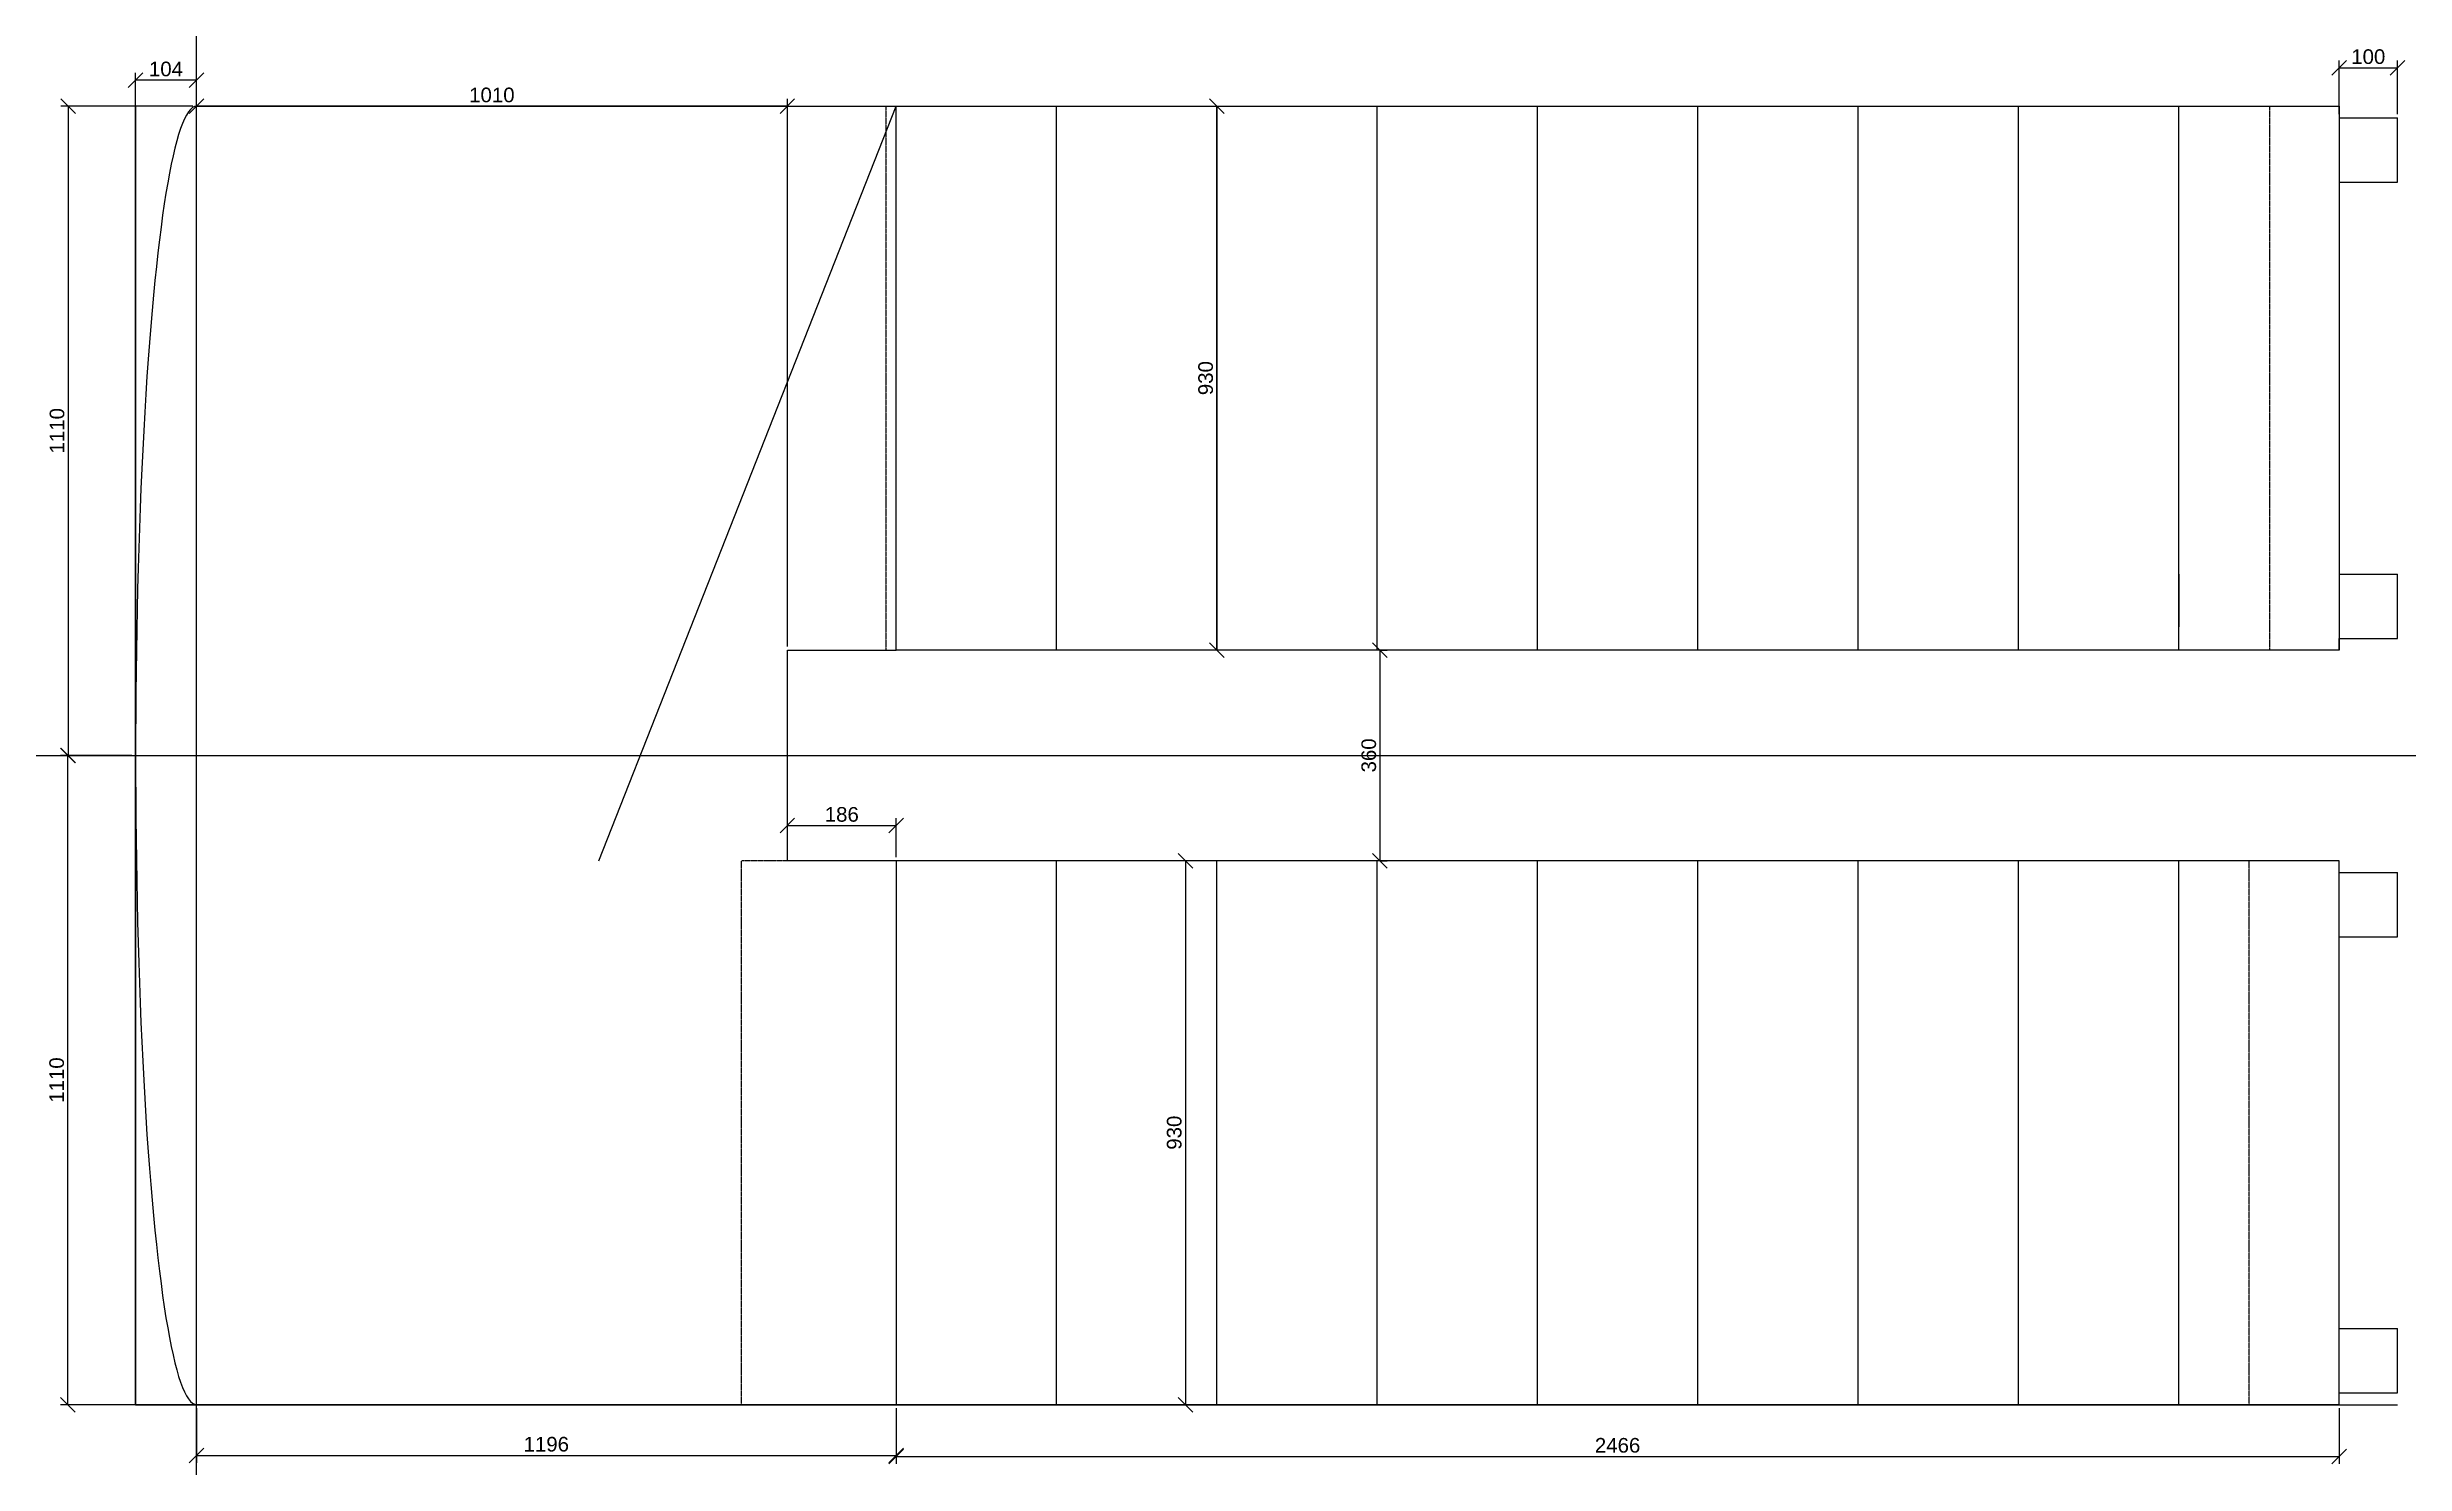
# Model space of a CAD drawing. Header units: millimetres. Extents: x -151 to 3878, y -101 to 2321.
import ezdxf

# ---------------------------------------------------------------- set-up
doc = ezdxf.new("R2010")
doc.units = ezdxf.units.MM
doc.header["$LTSCALE"] = 0.01
doc.linetypes.add('ACAD_ISO02W100', pattern=[15, 12, -3])
for name, color, linetype in [('A-HID', 7, 'ACAD_ISO02W100'), ('A-VIS', 7, 'Continuous'), ('B-DIM', 1, 'Continuous'), ('B-HID', 7, 'ACAD_ISO02W100'), ('B-VIS', 7, 'Continuous'), ('C-HID', 7, 'ACAD_ISO02W100'), ('C-VIS', 7, 'Continuous')]:
    doc.layers.add(name, color=color, linetype=linetype)
doc.layers.add('Hjælpelag', color=252, linetype='Continuous', plot=False)
doc.styles.get("Standard").update_dxf_attribs({"font": 'ARIAL.TTF'})
doc.dimstyles.new('ISO-25', dxfattribs={"dimscale": 10, "dimtxt": 2.5, "dimasz": 2.5, "dimexe": 1.25, "dimexo": 0.625, "dimtad": 1, "dimtxsty": 'Standard', "dimblk": 'OBLIQUE', "dimcen": 2.5, "dimadec": 0, "dimazin": 0, "dimtfac": 1, "dimtmove": 0, "dimatfit": 3, "dimfxl": 1, "dimarcsym": 0})

# ---------------------------------------------------------------- blocks, each defined once
blk = doc.blocks.new('_Oblique')
at = {"color": 0, "linetype": 'ByBlock', "lineweight": -2}
blk.add_line((-0.5, -0.5), (0.5, 0.5), dxfattribs=at)
blk = doc.blocks.new('*D0')
at = {"layer": 'B-DIM', "color": 0, "lineweight": -2, "transparency": 16777216}
for p, q in [((0, 1116.3), (0, 2276.9)), ((104, 2264.4), (0, 2264.4)), ((104, 2226.2), (104, 2276.9))]:
    blk.add_line(p, q, dxfattribs=at)
at = {"layer": 'Defpoints', "color": 0, "transparency": 16777216}
for p in [(0, 2264.4), (104, 2220), (0, 1110)]:
    blk.add_point(p, dxfattribs=at)
at = {"layer": 'B-DIM', "color": 0, "lineweight": -2, "transparency": 16777216, "xscale": 25, "yscale": 25, "zscale": 25, "rotation": 180}
blk.add_blockref('_Oblique', (0, 2264.4), dxfattribs=at)
at = {"layer": 'B-DIM', "color": 0, "lineweight": -2, "transparency": 16777216, "xscale": 25, "yscale": 25, "zscale": 25}
blk.add_blockref('_Oblique', (104, 2264.4), dxfattribs=at)
at = {"layer": 'B-DIM', "color": 0, "transparency": 16777216, "insert": (52, 2283.4), "char_height": 25, "attachment_point": 5}
blk.add_mtext('104', dxfattribs=at)
blk = doc.blocks.new('*D1')
at = {"layer": 'B-DIM', "color": 0, "lineweight": -2, "transparency": 16777216}
for p, q in [((104, -6.2), (104, -99.2)), ((1300, -6.2), (1300, -99.2)), ((104, -86.7), (1300, -86.7))]:
    blk.add_line(p, q, dxfattribs=at)
at = {"layer": 'Defpoints', "color": 0, "transparency": 16777216}
for p in [(104, 0), (1300, 0, 1674), (1300, -86.7)]:
    blk.add_point(p, dxfattribs=at)
at = {"layer": 'B-DIM', "color": 0, "lineweight": -2, "transparency": 16777216, "xscale": 25, "yscale": 25, "zscale": 25, "rotation": 180}
blk.add_blockref('_Oblique', (104, -86.7), dxfattribs=at)
at = {"layer": 'B-DIM', "color": 0, "lineweight": -2, "transparency": 16777216, "xscale": 25, "yscale": 25, "zscale": 25}
blk.add_blockref('_Oblique', (1300, -86.7), dxfattribs=at)
at = {"layer": 'B-DIM', "color": 0, "transparency": 16777216, "insert": (702, -67.7), "char_height": 25, "attachment_point": 5}
blk.add_mtext('1196', dxfattribs=at)
blk = doc.blocks.new('*D2')
at = {"layer": 'B-DIM', "color": 0, "lineweight": -2, "transparency": 16777216}
for p, q in [((1114, 936.2), (1114, 1002.5)), ((1114, 990), (1300, 990)), ((1300, 936.2), (1300, 1002.5))]:
    blk.add_line(p, q, dxfattribs=at)
at = {"layer": 'Defpoints', "color": 0, "transparency": 16777216}
for p in [(1300, 990), (1114, 930, 1103.5), (1300, 930, 946.3)]:
    blk.add_point(p, dxfattribs=at)
at = {"layer": 'B-DIM', "color": 0, "lineweight": -2, "transparency": 16777216, "xscale": 25, "yscale": 25, "zscale": 25, "rotation": 180}
blk.add_blockref('_Oblique', (1114, 990), dxfattribs=at)
at = {"layer": 'B-DIM', "color": 0, "lineweight": -2, "transparency": 16777216, "xscale": 25, "yscale": 25, "zscale": 25}
blk.add_blockref('_Oblique', (1300, 990), dxfattribs=at)
at = {"layer": 'B-DIM', "color": 0, "transparency": 16777216, "insert": (1207, 1009), "char_height": 25, "attachment_point": 5}
blk.add_mtext('186', dxfattribs=at)
blk = doc.blocks.new('*D4')
at = {"layer": 'B-DIM', "color": 0, "lineweight": -2, "transparency": 16777216}
for p, q in [((97.8, 2220), (-127.5, 2220)), ((-115, 2220), (-115, 1110)), ((-6.2, 1110), (-127.5, 1110))]:
    blk.add_line(p, q, dxfattribs=at)
at = {"layer": 'Defpoints', "color": 0, "transparency": 16777216}
for p in [(104, 2220, 1852), (-115, 1110), (0, 1110, 1852)]:
    blk.add_point(p, dxfattribs=at)
at = {"layer": 'B-DIM', "color": 0, "lineweight": -2, "transparency": 16777216, "xscale": 25, "yscale": 25, "zscale": 25}
for p, rotation in [((-115, 2220), 90), ((-115, 1110), 270)]:
    blk.add_blockref('_Oblique', p, dxfattribs=dict(at, rotation=rotation))
at = {"layer": 'B-DIM', "color": 0, "transparency": 16777216, "insert": (-134.1, 1665), "char_height": 25, "attachment_point": 5, "rotation": 90}
blk.add_mtext('1110', dxfattribs=at)
blk = doc.blocks.new('*D5')
at = {"layer": 'B-DIM', "color": 0, "lineweight": -2, "transparency": 16777216}
for p, q in [((-6.2, 1110), (-128.2, 1110)), ((-115.7, 0), (-115.7, 1110)), ((97.7, 0), (-128.2, 0))]:
    blk.add_line(p, q, dxfattribs=at)
at = {"layer": 'Defpoints', "color": 0, "transparency": 16777216}
for p in [(-115.7, 1110), (0, 1110, 1852), (104, 0, 1852)]:
    blk.add_point(p, dxfattribs=at)
at = {"layer": 'B-DIM', "color": 0, "lineweight": -2, "transparency": 16777216, "xscale": 25, "yscale": 25, "zscale": 25}
for p, rotation in [((-115.7, 1110), 90), ((-115.7, 0), 270)]:
    blk.add_blockref('_Oblique', p, dxfattribs=dict(at, rotation=rotation))
at = {"layer": 'B-DIM', "color": 0, "transparency": 16777216, "insert": (-134.7, 555), "char_height": 25, "attachment_point": 5, "rotation": 90}
blk.add_mtext('1110', dxfattribs=at)
blk = doc.blocks.new('*D10')
at = {"layer": 'B-DIM', "color": 0, "lineweight": -2, "transparency": 16777216}
for p, q in [((1300, -12.5), (1300, -101.2)), ((3766, -6.2), (3766, -101.2)), ((1300, -88.7), (3766, -88.7))]:
    blk.add_line(p, q, dxfattribs=at)
at = {"layer": 'Defpoints', "color": 0, "transparency": 16777216}
for p in [(3766, 0), (1300, -6.2), (3766, -88.7)]:
    blk.add_point(p, dxfattribs=at)
at = {"layer": 'B-DIM', "color": 0, "lineweight": -2, "transparency": 16777216, "xscale": 25, "yscale": 25, "zscale": 25, "rotation": 180}
blk.add_blockref('_Oblique', (1300, -88.7), dxfattribs=at)
at = {"layer": 'B-DIM', "color": 0, "lineweight": -2, "transparency": 16777216, "xscale": 25, "yscale": 25, "zscale": 25}
blk.add_blockref('_Oblique', (3766, -88.7), dxfattribs=at)
at = {"layer": 'B-DIM', "color": 0, "transparency": 16777216, "insert": (2533, -69.6), "char_height": 25, "attachment_point": 5}
blk.add_mtext('2466', dxfattribs=at)
blk = doc.blocks.new('*D11')
at = {"layer": 'B-DIM', "color": 0, "lineweight": -2, "transparency": 16777216}
for p, q in [((2126.8, 1290), (2126.8, 930)), ((2128.2, 1290), (2139.3, 1290)), ((2128.2, 930), (2139.3, 930))]:
    blk.add_line(p, q, dxfattribs=at)
at = {"layer": 'Defpoints', "color": 0, "transparency": 16777216}
for p in [(2122, 1290, 2386), (2122, 930, 2386), (2126.8, 930)]:
    blk.add_point(p, dxfattribs=at)
at = {"layer": 'B-DIM', "color": 0, "lineweight": -2, "transparency": 16777216, "xscale": 25, "yscale": 25, "zscale": 25}
for p, rotation in [((2126.8, 1290), 90), ((2126.8, 930), 270)]:
    blk.add_blockref('_Oblique', p, dxfattribs=dict(at, rotation=rotation))
at = {"layer": 'B-DIM', "color": 0, "transparency": 16777216, "insert": (2107.8, 1110), "char_height": 25, "attachment_point": 5, "rotation": 90}
blk.add_mtext('360', dxfattribs=at)
blk = doc.blocks.new('*D12')
at = {"layer": 'B-DIM', "color": 0, "lineweight": -2, "transparency": 16777216}
for p, q in [((1841.8, 930), (1781.8, 930)), ((1794.3, 930), (1794.3, 0)), ((1841.8, 0), (1781.8, 0))]:
    blk.add_line(p, q, dxfattribs=at)
at = {"layer": 'Defpoints', "color": 0, "transparency": 16777216}
for p in [(1848, 930), (1794.3, 0), (1848, 0, 1318)]:
    blk.add_point(p, dxfattribs=at)
at = {"layer": 'B-DIM', "color": 0, "lineweight": -2, "transparency": 16777216, "xscale": 25, "yscale": 25, "zscale": 25}
for p, rotation in [((1794.3, 930), 90), ((1794.3, 0), 270)]:
    blk.add_blockref('_Oblique', p, dxfattribs=dict(at, rotation=rotation))
at = {"layer": 'B-DIM', "color": 0, "transparency": 16777216, "insert": (1775.3, 465), "char_height": 25, "attachment_point": 5, "rotation": 90}
blk.add_mtext('930', dxfattribs=at)
blk = doc.blocks.new('*D14')
at = {"layer": 'B-DIM', "color": 0, "lineweight": -2, "transparency": 16777216}
for p, q in [((1848, 2220), (1848, 1290)), ((1854.2, 2220), (1860.5, 2220)), ((1841.8, 1290), (1835.5, 1290))]:
    blk.add_line(p, q, dxfattribs=at)
at = {"layer": 'Defpoints', "color": 0, "transparency": 16777216}
for p in [(1848, 2220), (1848, 1290), (1848, 1290)]:
    blk.add_point(p, dxfattribs=at)
at = {"layer": 'B-DIM', "color": 0, "lineweight": -2, "transparency": 16777216, "xscale": 25, "yscale": 25, "zscale": 25}
for p, rotation in [((1848, 2220), 90), ((1848, 1290), 270)]:
    blk.add_blockref('_Oblique', p, dxfattribs=dict(at, rotation=rotation))
at = {"layer": 'B-DIM', "color": 0, "transparency": 16777216, "insert": (1829, 1755), "char_height": 25, "attachment_point": 5, "rotation": 90}
blk.add_mtext('930', dxfattribs=at)
blk = doc.blocks.new('*D15')
at = {"layer": 'B-DIM', "color": 0, "lineweight": -2, "transparency": 16777216}
for p, q in [((104, 2226.2), (104, 2232.5)), ((1114, 2220), (104, 2220)), ((1114, 1296.2), (1114, 2232.5))]:
    blk.add_line(p, q, dxfattribs=at)
at = {"layer": 'Defpoints', "color": 0, "transparency": 16777216}
for p in [(104, 2220, 1852), (104, 2220), (1114, 1290, 1852)]:
    blk.add_point(p, dxfattribs=at)
at = {"layer": 'B-DIM', "color": 0, "lineweight": -2, "transparency": 16777216, "xscale": 25, "yscale": 25, "zscale": 25, "rotation": 180}
blk.add_blockref('_Oblique', (104, 2220), dxfattribs=at)
at = {"layer": 'B-DIM', "color": 0, "lineweight": -2, "transparency": 16777216, "xscale": 25, "yscale": 25, "zscale": 25}
blk.add_blockref('_Oblique', (1114, 2220), dxfattribs=at)
at = {"layer": 'B-DIM', "color": 0, "transparency": 16777216, "insert": (609, 2239), "char_height": 25, "attachment_point": 5}
blk.add_mtext('1010', dxfattribs=at)
blk = doc.blocks.new('*D17')
at = {"layer": 'B-DIM', "color": 0, "lineweight": -2, "transparency": 16777216}
for p, q in [((3766, 2206.2), (3766, 2297.9)), ((3866, 2206.2), (3866, 2297.9)), ((3766, 2285.4), (3866, 2285.4))]:
    blk.add_line(p, q, dxfattribs=at)
at = {"layer": 'Defpoints', "color": 0, "transparency": 16777216}
for p in [(3866, 2285.4), (3766, 2200), (3866, 2200, 3334)]:
    blk.add_point(p, dxfattribs=at)
at = {"layer": 'B-DIM', "color": 0, "lineweight": -2, "transparency": 16777216, "xscale": 25, "yscale": 25, "zscale": 25, "rotation": 180}
blk.add_blockref('_Oblique', (3766, 2285.4), dxfattribs=at)
at = {"layer": 'B-DIM', "color": 0, "lineweight": -2, "transparency": 16777216, "xscale": 25, "yscale": 25, "zscale": 25}
blk.add_blockref('_Oblique', (3866, 2285.4), dxfattribs=at)
at = {"layer": 'B-DIM', "color": 0, "transparency": 16777216, "insert": (3816, 2304.5), "char_height": 25, "attachment_point": 5}
blk.add_mtext('100', dxfattribs=at)

msp = doc.modelspace()

# ---------------------------------------------------------------- linework, layer by layer
at = {"layer": 'A-HID'}
for p, q in [((1114, 0, 1674), (1035.67, 0, 1674)), ((1114, 0, 1674), (1282.14, 0, 1674)), ((1114, 0, 1674), (1114, 0, 1852)), ((1282.14, 0, 1674), (1300, 0, 1685.555))]:
    msp.add_line(p, q, dxfattribs=at)
at = {"layer": 'A-VIS'}
for p, q in [((104, 0, 1852), (0, 0, 1852)), ((0, 0, 1674), (104, 0, 1674)), ((0, 0, 1674), (0, 0, 1852)), ((1300, 0, 1852), (104, 0, 1852)), ((104, 0, 1674), (1035.67, 0, 1674)), ((1035.67, 0, 1674), (3612.501, 0)), ((1300, 0, 1674), (1300, 0, 1852)), ((1300, 0, 1674), (1574, 0, 1674)), ((1300, 0, 1852), (1300, 0, 2030)), ((1574, 0, 2030), (1300, 0, 2030)), ((1300, 0, 1685.555), (3646.924, 0, 3204)), ((1574, 0, 1674), (1574, 0, 1496)), ((1574, 0, 1496), (1848, 0, 1496)), ((1574, 0, 2030), (1574, 0, 2208)), ((1848, 0, 2208), (1574, 0, 2208)), ((1848, 0, 1496), (1848, 0, 1318)), ((1848, 0, 1318), (2122, 0, 1318)), ((1848, 0, 2208), (1848, 0, 2386)), ((2122, 0, 2386), (1848, 0, 2386)), ((2122, 0, 1318), (2122, 0, 1140)), ((2122, 0, 1140), (2396, 0, 1140)), ((2122, 0, 2386), (2122, 0, 2564)), ((2396, 0, 2564), (2122, 0, 2564)), ((2396, 0, 1140), (2396, 0, 962)), ((2396, 0, 962), (2670, 0, 962)), ((2396, 0, 2564), (2396, 0, 2742)), ((2670, 0, 2742), (2396, 0, 2742)), ((2670, 0, 962), (2670, 0, 784)), ((2670, 0, 784), (2944, 0, 784)), ((2670, 0, 2742), (2670, 0, 2920)), ((2944, 0, 2920), (2670, 0, 2920)), ((2944, 0, 784), (2944, 0, 606)), ((2944, 0, 606), (3218, 0, 606)), ((2944, 0, 2920), (2944, 0, 3098)), ((3218, 0, 3098), (2944, 0, 3098)), ((3218, 0, 606), (3218, 0, 428)), ((3218, 0, 428), (3492, 0, 428)), ((3218, 0, 3098), (3218, 0, 3276)), ((3492, 0, 3276), (3218, 0, 3276)), ((3492, 0, 428), (3492, 0, 250)), ((3492, 0, 250), (3766, 0, 250)), ((3492, 0, 3276), (3492, 0, 3454)), ((3766, 0, 3454), (3492, 0, 3454)), ((3612.501, 0), (3766, 0)), ((3646.924, 0, 3204), (3766, 0, 3204)), ((3766, 0, 250), (3766, 0)), ((3766, 0, 3204), (3766, 0, 3454)), ((3766, 0, 3424), (3866, 0, 3424)), ((3766, 0, 3334), (3866, 0, 3334)), ((3766, 0, 220), (3866, 0, 220)), ((3766, 0, 130), (3866, 0, 130)), ((3866, 0, 3334), (3866, 0, 3424)), ((3866, 0, 130), (3866, 0, 220))]:
    msp.add_line(p, q, dxfattribs=at)
at = {"layer": 'B-HID'}
for p, q in [((1282.14, 2220), (1282.14, 1290)), ((3646.924, 2220), (3646.924, 1290)), ((1035.67, 0), (1035.67, 930)), ((1114, 930), (1035.67, 930)), ((3612.501, 0), (3612.501, 930))]:
    msp.add_line(p, q, dxfattribs=at)
at = {"layer": 'B-VIS'}
for p, q in [((104, 2220), (1300, 2220)), ((1300, 2220), (1574, 2220)), ((1300, 1290), (1300, 2220)), ((1574, 2220), (1848, 2220)), ((1574, 1290), (1574, 2220)), ((1848, 2220), (2122, 2220)), ((1848, 1290), (1848, 2220)), ((2122, 2220), (2396, 2220)), ((2122, 1290), (2122, 2220)), ((2396, 2220), (2670, 2220)), ((2396, 1290), (2396, 2220)), ((2670, 2220), (2944, 2220)), ((2670, 1290), (2670, 2220)), ((2944, 2220), (3218, 2220)), ((2944, 1290), (2944, 2220)), ((3218, 2220), (3492, 2220)), ((3218, 1290), (3218, 2220)), ((3492, 2220), (3766, 2220)), ((3492, 1290), (3492, 2220)), ((3766, 2220), (3766, 1290)), ((3766, 2200), (3866, 2200)), ((3866, 2090), (3866, 2200)), ((3766, 2090), (3866, 2090)), ((3766, 1420), (3866, 1420)), ((3866, 1310), (3866, 1420)), ((1114, 1290), (1300, 1290)), ((1114, 930), (1114, 1290)), ((1574, 1290), (1300, 1290)), ((1848, 1290), (1574, 1290)), ((2122, 1290), (1848, 1290)), ((2396, 1290), (2122, 1290)), ((2670, 1290), (2396, 1290)), ((2944, 1290), (2670, 1290)), ((3218, 1290), (2944, 1290)), ((3492, 1290), (3218, 1290)), ((3766, 1290), (3492, 1290)), ((3766, 1310), (3866, 1310)), ((1300, 930), (1114, 930)), ((1300, 930), (1300, 0)), ((1574, 930), (1300, 930)), ((1574, 0), (1574, 930)), ((1848, 930), (1574, 930)), ((1848, 0), (1848, 930)), ((2122, 930), (1848, 930)), ((2122, 0), (2122, 930)), ((2396, 930), (2122, 930)), ((2396, 0), (2396, 930)), ((2670, 930), (2396, 930)), ((2670, 0), (2670, 930)), ((2944, 930), (2670, 930)), ((2944, 0), (2944, 930)), ((3218, 930), (2944, 930)), ((3218, 0), (3218, 930)), ((3492, 930), (3218, 930)), ((3492, 0), (3492, 930)), ((3766, 930), (3492, 930)), ((3766, 0), (3766, 930)), ((3766, 910), (3866, 910)), ((3866, 800), (3866, 910)), ((3766, 800), (3866, 800)), ((3766, 130), (3866, 130)), ((3866, 20), (3866, 130)), ((1300, 0), (104, 0)), ((1300, 0), (1574, 0)), ((1574, 0), (1848, 0)), ((1848, 0), (2122, 0)), ((2122, 0), (2396, 0)), ((2396, 0), (2670, 0)), ((2670, 0), (2944, 0)), ((2944, 0), (3218, 0)), ((3218, 0), (3492, 0)), ((3492, 0), (3766, 0)), ((3766, 20), (3866, 20))]:
    msp.add_line(p, q, dxfattribs=at)
msp.add_ellipse((104, 1110), major_axis=(0, -1110), ratio=0.09369369, start_param=3.14159265, end_param=6.28318531, dxfattribs=at)
at = {"layer": 'C-HID'}
for p, q in [((0, 2220, 3204), (0, 1290, 3204)), ((0, 2090, 3424), (0, 2200, 3424)), ((0, 2200, 3334), (0, 2090, 3334)), ((0, 2200, 3424), (0, 2200, 3334)), ((0, 2090, 3334), (0, 2090, 3424)), ((0, 1310, 3424), (0, 1420, 3424)), ((0, 1420, 3334), (0, 1310, 3334)), ((0, 1420, 3424), (0, 1420, 3334)), ((0, 1310, 3334), (0, 1310, 3424)), ((0, 1290, 1674), (0, 1290, 1852)), ((0, 0, 1496), (0, 930, 1496)), ((0, 0, 1318), (0, 930, 1318)), ((0, 0, 1140), (0, 930, 1140)), ((0, 0, 962), (0, 930, 962)), ((0, 0, 784), (0, 930, 784)), ((0, 0, 606), (0, 930, 606)), ((0, 0, 428), (0, 930, 428)), ((0, 0, 250), (0, 930, 250)), ((0, 930, 1674), (0, 930, 1852)), ((0, 800, 220), (0, 910, 220)), ((0, 910, 130), (0, 800, 130)), ((0, 910, 220), (0, 910, 130)), ((0, 800, 130), (0, 800, 220)), ((0, 20, 220), (0, 130, 220)), ((0, 130, 130), (0, 20, 130)), ((0, 130, 220), (0, 130, 130)), ((0, 20, 130), (0, 20, 220))]:
    msp.add_line(p, q, dxfattribs=at)
at = {"layer": 'C-VIS'}
for p, q in [((0, 0, 1852), (0, 2220, 1852)), ((0, 2220, 1674), (0, 2220, 1852)), ((0, 2220, 3276), (0, 2220, 3454)), ((0, 1290, 3454), (0, 2220, 3454)), ((0, 2220, 2920), (0, 2220, 3098)), ((0, 1290, 3098), (0, 2220, 3098)), ((0, 2220, 3098), (0, 2220, 3276)), ((0, 1290, 3276), (0, 2220, 3276)), ((0, 2220, 2742), (0, 2220, 2920)), ((0, 1290, 2920), (0, 2220, 2920)), ((0, 2220, 2564), (0, 2220, 2742)), ((0, 1290, 2742), (0, 2220, 2742)), ((0, 2220, 2386), (0, 2220, 2564)), ((0, 1290, 2564), (0, 2220, 2564)), ((0, 2220, 2208), (0, 2220, 2386)), ((0, 1290, 2386), (0, 2220, 2386)), ((0, 2220, 2030), (0, 2220, 2208)), ((0, 1290, 2208), (0, 2220, 2208)), ((0, 2220, 1852), (0, 2220, 2030)), ((0, 1290, 2030), (0, 2220, 2030)), ((0, 2220, 1674), (0, 0, 1674)), ((0, 1290, 1852), (0, 1290, 2030)), ((0, 1290, 2030), (0, 1290, 2208)), ((0, 1290, 2208), (0, 1290, 2386)), ((0, 1290, 2386), (0, 1290, 2564)), ((0, 1290, 2564), (0, 1290, 2742)), ((0, 1290, 2742), (0, 1290, 2920)), ((0, 1290, 2920), (0, 1290, 3098)), ((0, 1290, 3098), (0, 1290, 3276)), ((0, 1290, 3276), (0, 1290, 3454)), ((0, 930), (0, 930, 1674)), ((0, 0), (0, 930)), ((0, 0, 1674), (0, 0, 1852)), ((0, 0, 1674), (0, 0))]:
    msp.add_line(p, q, dxfattribs=at)
at = {"layer": 'Hjælpelag'}
for p, q in [((791.856, 930, 1103.492), (1300, 2220, 1103.492)), ((3766, 0, 250), (3766, 0))]:
    msp.add_line(p, q, dxfattribs=at)
at = {"layer": 'Hjælpelag', "extrusion": (1, 0, 0)}
msp.add_line((3766, 2220, 3454), (3766, 2220, 3204), dxfattribs=at)
at = {"layer": 'Hjælpelag', "extrusion": (-1, 3.55777e-30, 7.27596e-15)}
for p, q in [((3492, 1310, 3334), (3492, 1420, 3334)), ((3492, 1420, 3334), (3492, 1330, 3334)), ((3492, 1290, 3454), (3492, 1310, 3454)), ((3492, 1310, 3454), (3492, 1310, 3424)), ((3492, 1310, 3424), (3492, 1310, 3334))]:
    msp.add_line(p, q, dxfattribs=at)
at = {"layer": 'Hjælpelag', "extrusion": (-0.544773, 6.91294e-16, 0.838583)}
msp.add_line((3766, 1290, 3454), (3766, 1310, 3454), dxfattribs=at)
at = {"layer": 'Hjælpelag', "extrusion": (0, -0.187986, -0.982172)}
msp.add_line((3766, 0, 250), (3766, 0, -113.849), dxfattribs=at)
at = {"layer": 'Hjælpelag'}
for p, direction in [((104, 0), (0, 1)), ((0, 1110), (1, 0))]:
    msp.add_xline(p, direction, dxfattribs=at)

# ---------------------------------------------------------------- dimensions: what is measured, and where the dimension line sits
at = {"layer": 'B-DIM'}
for base, p1, p2, picture, middle in [((0, 2264.425), (104, 2220), (0, 1110), '*D0', (52, 2264.425)), ((104, 2220), (1114, 1290, 1852), (104, 2220, 1852), '*D15', (609, 2220))]:
    dim = msp.add_linear_dim(base=base, p1=p1, p2=p2, dimstyle='ISO-25', dxfattribs=at)
    dim.commit()
    dim.dimension.update_dxf_attribs({"geometry": picture, "text_midpoint": middle, "dimtype": 160})
for base, p1, p2, picture, middle in [((3866, 2285.446), (3766, 2200), (3866, 2200, 3334), '*D17', (3816, 2304.46)), ((1300, 989.954), (1114, 930, 1103.492), (1300, 930, 946.302), '*D2', (1207, 1008.968)), ((1300, -86.706), (104, 0), (1300, 0, 1674), '*D1', (702, -67.692)), ((3766, -88.651), (1300, -6.25), (3766, 0), '*D10', (2533, -69.637))]:
    dim = msp.add_linear_dim(base=base, p1=p1, p2=p2, dimstyle='ISO-25', dxfattribs=at)
    dim.commit()
    dim.dimension.update_dxf_attribs({"geometry": picture, "text_midpoint": middle})
for base, p1, p2, picture, middle in [((-115.042, 1110), (104, 2220, 1852), (0, 1110, 1852), '*D4', (-134.056, 1665)), ((1848, 1290), (1848, 2220), (1848, 1290), '*D14', (1828.977, 1755)), ((2126.82, 930), (2122, 1290, 2386), (2122, 930, 2386), '*D11', (2107.797, 1110)), ((-115.662, 1110), (104, 0, 1852), (0, 1110, 1852), '*D5', (-134.677, 555)), ((1794.347, 0), (1848, 930), (1848, 0, 1318), '*D12', (1775.324, 465))]:
    dim = msp.add_linear_dim(base=base, p1=p1, p2=p2, angle=90, dimstyle='ISO-25', dxfattribs=at)
    dim.commit()
    dim.dimension.update_dxf_attribs({"geometry": picture, "text_midpoint": middle})

doc.saveas('drawing.dxf')
